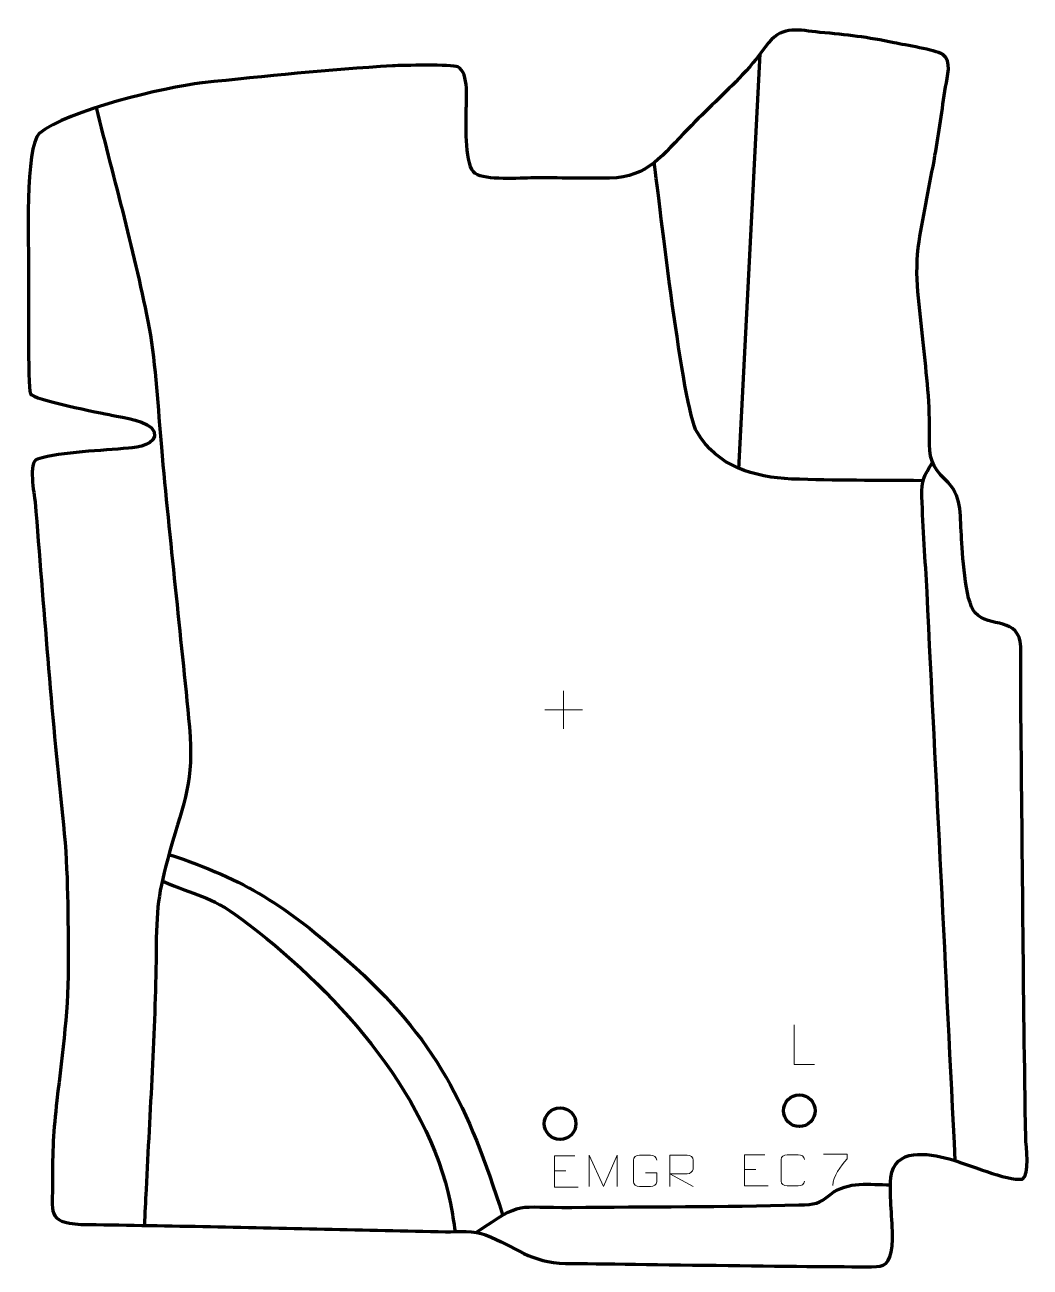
# Model space of a CAD drawing. Header units: millimetres. Extents: x -573 to 62, y 155 to 940.
import ezdxf

# ---------------------------------------------------------------- set-up
doc = ezdxf.new("R2010")
doc.units = ezdxf.units.MM
doc.header["$MEASUREMENT"] = 0
doc.layers.add('layer 1', color=7, linetype='Continuous')
doc.layers.add('layer 2', color=7, linetype='Continuous')

msp = doc.modelspace()

# ---------------------------------------------------------------- linework, layer by layer
at = {"layer": 'layer 1', "color": 140, "lineweight": 158}
msp.add_open_spline([(-122.3891, 659.3022), (-122.3891, 659.3022), (-108.9973, 921.5869), (-108.9973, 921.5869)], degree=3, dxfattribs=at)
for points, knots in [([(-528.35, 887.7122), (-517.2226, 841.8752), (-503.6027, 794.5705), (-494.9425, 748.3993), (-494.9425, 748.3993), (-490.5509, 724.4507), (-489.3823, 697.6531), (-487.1984, 673.1791), (-487.1984, 673.1791), (-481.8709, 614.3056), (-475.1606, 555.4466), (-469.4383, 496.5683), (-469.4383, 496.5683), (-466.5215, 461.6069), (-472.595, 450.9268), (-481.7723, 418.2867), (-481.7723, 418.2867), (-489.4488, 390.9843), (-490.3072, 381.7378), (-490.521, 353.3711), (-490.521, 353.3711), (-490.9883, 304.1096), (-494.531, 253.7205), (-496.8688, 204.3941), (-496.8688, 204.3941), (-497.2254, 196.8705), (-497.582, 189.3469), (-497.9386, 181.8233)], [0, 0, 0, 0, 0.125, 0.125, 0.125, 0.125, 0.25, 0.25, 0.25, 0.25, 0.375, 0.375, 0.375, 0.375, 0.5, 0.5, 0.5, 0.5, 0.625, 0.625, 0.625, 0.625, 0.75, 0.75, 0.75, 0.75, 1, 1, 1, 1]), ([(-7.1372, 652.0103), (-34.3423, 652.3609), (-62.0461, 652.0047), (-89.1764, 653.0978), (-89.1764, 653.0978), (-112.8137, 654.1879), (-136.1644, 660.9301), (-148.8666, 682.6325), (-148.8666, 682.6325), (-158.1359, 698.4697), (-172.225, 826.0117), (-175.9628, 852.878)], [0, 0, 0, 0, 0.25, 0.25, 0.25, 0.25, 0.5, 0.5, 0.5, 0.5, 1, 1, 1, 1]), ([(14.2214, 222.6454), (8.2678, 342.329), (2.3142, 462.0126), (-3.6395, 581.6962), (-3.6395, 581.6962), (-4.6438, 601.6108), (-6.238, 622.0939), (-6.8056, 641.94), (-6.8056, 641.94), (-7.1079, 652.5099), (-5.8243, 654.8389), (-0.0892, 663.4327)], [0, 0, 0, 0, 0.25, 0.25, 0.25, 0.25, 0.5, 0.5, 0.5, 0.5, 1, 1, 1, 1]), ([(-482.384, 416.097), (-432.8416, 399.386), (-409.2043, 384.0214), (-369.5757, 349.0715), (-369.5757, 349.0715), (-312.9714, 299.1502), (-293.5049, 256.7904), (-271.6418, 188.4114)], [0, 0, 0, 0, 0.33333333, 0.33333333, 0.33333333, 0.33333333, 1, 1, 1, 1]), ([(-486.6428, 399.2879), (-465.3402, 389.7937), (-457.3072, 390.7217), (-436.7727, 375.4405), (-436.7727, 375.4405), (-379.978, 333.1754), (-318.8677, 266.8888), (-304.5268, 195.5493), (-304.5268, 195.5493), (-303.4386, 189.6951), (-302.6099, 183.767), (-301.6145, 177.8893)], [0, 0, 0, 0, 0.25, 0.25, 0.25, 0.25, 0.5, 0.5, 0.5, 0.5, 1, 1, 1, 1]), ([(-288.3093, 177.3805), (-258.2812, 197.954), (-263.6054, 192.7547), (-227.9981, 193.1811), (-227.9981, 193.1811), (-180.3181, 193.7388), (-132.1559, 193.4672), (-84.5509, 194.7465), (-84.5509, 194.7465), (-73.9947, 195.0302), (-72.3744, 195.2519), (-64.5413, 201.4068), (-64.5413, 201.4068), (-53.4046, 210.1574), (-39.9166, 207.3315), (-26.7155, 207.5076)], [0, 0, 0, 0, 0.2, 0.2, 0.2, 0.2, 0.4, 0.4, 0.4, 0.4, 0.6, 0.6, 0.6, 0.6, 1, 1, 1, 1])]:
    msp.add_open_spline(points, degree=3, knots=knots, dxfattribs=at)
at = {"layer": 'layer 1', "color": 250, "lineweight": 9}
for points in [[(-233.1167, 519.3146), (-233.1167, 519.3146), (-233.1167, 495.3367), (-233.1167, 495.3367)], [(-245.1056, 507.3256), (-245.1056, 507.3256), (-221.1277, 507.3256), (-221.1277, 507.3256)], [(-238.8353, 216.2616), (-238.8353, 216.2616), (-231.6672, 216.2616), (-231.6672, 216.2616)], [(-118.8353, 217.0534), (-118.8353, 217.0534), (-111.6672, 217.0534), (-111.6672, 217.0534)]]:
    msp.add_open_spline(points, degree=3, dxfattribs=at)
for points, knots in [([(-74.6585, 283.4527), (-74.6585, 283.4527), (-87.6076, 283.4527), (-87.6076, 283.4527), (-87.6076, 283.4527), (-87.6076, 283.4527), (-87.6076, 308.4063), (-87.6076, 308.4063)], [0, 0, 0, 0, 0.33333333, 0.33333333, 0.33333333, 0.33333333, 1, 1, 1, 1]), ([(-225.9614, 225.6684), (-225.9614, 225.6684), (-238.8353, 225.6684), (-238.8353, 225.6684), (-238.8353, 225.6684), (-238.8353, 225.6684), (-238.8353, 205.9091), (-238.8353, 205.9091), (-238.8353, 205.9091), (-238.8353, 205.9091), (-223.9695, 205.9091), (-223.9695, 205.9091)], [0, 0, 0, 0, 0.25, 0.25, 0.25, 0.25, 0.5, 0.5, 0.5, 0.5, 1, 1, 1, 1]), ([(-216.9723, 206.3804), (-216.9723, 206.3804), (-216.9723, 226.1432), (-216.9723, 226.1432), (-216.9723, 226.1432), (-216.9723, 226.1432), (-208.0472, 206.3804), (-208.0472, 206.3804), (-208.0472, 206.3804), (-208.0472, 206.3804), (-199.2873, 226.1427), (-199.2873, 226.1427), (-199.2873, 226.1427), (-199.2873, 226.1427), (-199.2873, 206.3804), (-199.2873, 206.3804)], [0, 0, 0, 0, 0.2, 0.2, 0.2, 0.2, 0.4, 0.4, 0.4, 0.4, 0.6, 0.6, 0.6, 0.6, 1, 1, 1, 1]), ([(-181.4123, 215.0809), (-181.4123, 215.0809), (-174.2442, 215.0809), (-174.2442, 215.0809), (-174.2442, 215.0809), (-174.2442, 215.0809), (-174.2442, 209.4049), (-174.2442, 209.4049), (-174.2442, 209.4049), (-174.3839, 207.5652), (-176.0611, 206.3936), (-178.2089, 206.385), (-178.2089, 206.385), (-180.5407, 206.3853), (-182.8727, 206.3853), (-185.2042, 206.385), (-185.2042, 206.385), (-187.1291, 206.3015), (-189.1013, 207.7938), (-189.0901, 209.3912), (-189.0901, 209.3912), (-189.0897, 213.9601), (-189.0897, 218.5288), (-189.0901, 223.0972), (-189.0901, 223.0972), (-189.0859, 224.7903), (-187.3391, 226.1516), (-185.1868, 226.141), (-185.1868, 226.141), (-182.8611, 226.141), (-180.535, 226.141), (-178.2089, 226.141), (-178.2089, 226.141), (-176.2622, 226.169), (-174.2708, 224.988), (-174.2442, 223.0577)], [0, 0, 0, 0, 0.1, 0.1, 0.1, 0.1, 0.2, 0.2, 0.2, 0.2, 0.3, 0.3, 0.3, 0.3, 0.4, 0.4, 0.4, 0.4, 0.5, 0.5, 0.5, 0.5, 0.6, 0.6, 0.6, 0.6, 0.7, 0.7, 0.7, 0.7, 0.8, 0.8, 0.8, 0.8, 1, 1, 1, 1]), ([(-165.9992, 206.382), (-165.9992, 206.382), (-165.9992, 226.1412), (-165.9992, 226.1412), (-165.9992, 226.1412), (-162.4044, 226.1412), (-158.8089, 226.1412), (-155.2137, 226.1412), (-155.2137, 226.1412), (-152.8884, 226.1114), (-151.3311, 224.9316), (-151.3352, 223.0577), (-151.3352, 223.0577), (-151.3356, 221.4459), (-151.3356, 219.0233), (-151.3352, 217.4111), (-151.3352, 217.4111), (-151.3417, 215.9261), (-153.154, 214.3885), (-155.1635, 214.3734), (-155.1635, 214.3734), (-155.1635, 214.3734), (-165.9992, 214.3734), (-165.9992, 214.3734), (-165.9992, 214.3734), (-165.9992, 214.3734), (-151.3445, 206.382), (-151.3445, 206.382)], [0, 0, 0, 0, 0.125, 0.125, 0.125, 0.125, 0.25, 0.25, 0.25, 0.25, 0.375, 0.375, 0.375, 0.375, 0.5, 0.5, 0.5, 0.5, 0.625, 0.625, 0.625, 0.625, 0.75, 0.75, 0.75, 0.75, 1, 1, 1, 1]), ([(-105.9614, 226.4602), (-105.9614, 226.4602), (-118.8353, 226.4602), (-118.8353, 226.4602), (-118.8353, 226.4602), (-118.8353, 226.4602), (-118.8353, 206.701), (-118.8353, 206.701), (-118.8353, 206.701), (-118.8353, 206.701), (-103.9695, 206.701), (-103.9695, 206.701)], [0, 0, 0, 0, 0.25, 0.25, 0.25, 0.25, 0.5, 0.5, 0.5, 0.5, 1, 1, 1, 1]), ([(-80.9794, 209.724), (-81.1192, 207.8843), (-82.7964, 206.7127), (-84.9441, 206.7041), (-84.9441, 206.7041), (-87.276, 206.7044), (-89.6079, 206.7044), (-91.9394, 206.7041), (-91.9394, 206.7041), (-93.8644, 206.6207), (-95.8365, 208.1129), (-95.8253, 209.7103), (-95.8253, 209.7103), (-95.8249, 214.2793), (-95.8249, 218.8479), (-95.8253, 223.4163), (-95.8253, 223.4163), (-95.8211, 225.1093), (-94.0744, 226.4707), (-91.922, 226.4601), (-91.922, 226.4601), (-89.5963, 226.4601), (-87.2702, 226.4601), (-84.9441, 226.4601), (-84.9441, 226.4601), (-82.9975, 226.4882), (-81.0061, 225.3071), (-80.9794, 223.3769)], [0, 0, 0, 0, 0.125, 0.125, 0.125, 0.125, 0.25, 0.25, 0.25, 0.25, 0.375, 0.375, 0.375, 0.375, 0.5, 0.5, 0.5, 0.5, 0.625, 0.625, 0.625, 0.625, 0.75, 0.75, 0.75, 0.75, 1, 1, 1, 1]), ([(-68.9334, 226.7846), (-68.9334, 226.7846), (-54.1173, 226.7846), (-54.1173, 226.7846), (-54.1173, 226.7846), (-54.1176, 225.7951), (-54.1176, 224.8057), (-54.1173, 223.816), (-54.1173, 223.816), (-58.1117, 219.0673), (-63.0269, 212.8642), (-63.0269, 207.0214)], [0, 0, 0, 0, 0.25, 0.25, 0.25, 0.25, 0.5, 0.5, 0.5, 0.5, 1, 1, 1, 1])]:
    msp.add_open_spline(points, degree=3, knots=knots, dxfattribs=at)
at = {"layer": 'layer 2', "color": 250, "lineweight": 200}
for centre in [(-84.2633, 254.2071), (-235.3405, 246.005)]:
    msp.add_ellipse(centre, major_axis=(0, 10), ratio=1, dxfattribs=at)
at = {"layer": 'layer 2', "color": 242, "lineweight": 158}
msp.add_open_spline([(-461.4711, 903.24), (-421.6224, 907.5323), (-381.2268, 911.5204), (-341.2343, 914.0325), (-341.2343, 914.0325), (-335.0433, 914.2692), (-303.5928, 914.9508), (-299.9832, 913.2698), (-299.9832, 913.2698), (-292.5818, 909.8232), (-294.7103, 891.2197), (-294.686, 883.9065), (-294.686, 883.9065), (-294.6908, 875.7998), (-295.7263, 850.6503), (-288.9125, 845.9093), (-288.9125, 845.9093), (-282.5935, 841.5126), (-260.7568, 843.1903), (-252.1505, 843.2274), (-252.1505, 843.2274), (-236.1933, 843.2874), (-220.0103, 842.8811), (-204.122, 843.0751), (-204.122, 843.0751), (-179.1057, 843.7986), (-170.8183, 857.9137), (-154.4566, 874.3033), (-154.4566, 874.3033), (-143.1833, 885.5958), (-131.3502, 896.858), (-120.2787, 908.2425), (-120.2787, 908.2425), (-113.3402, 915.3772), (-109.5833, 920.879), (-103.7404, 928.5909), (-103.7404, 928.5909), (-93.8599, 939.8704), (-84.9847, 936.3285), (-71.3196, 935.1391), (-71.3196, 935.1391), (-53.917, 933.6245), (-41.4867, 932.1033), (-24.2833, 928.4915), (-24.2833, 928.4915), (-17.549, 927.0777), (1.4519, 924.2222), (6.0641, 921.255), (6.0641, 921.255), (12.4118, 917.1714), (9.1448, 907.1894), (8.1032, 900.7302), (8.1032, 900.7302), (5.7787, 886.0552), (4.0944, 872.0216), (1.4081, 857.2725), (1.4081, 857.2725), (-1.8732, 839.2974), (-5.6881, 820.9705), (-8.6253, 803.0041), (-8.6253, 803.0041), (-12.0449, 782.086), (-8.1169, 760.3953), (-6.0423, 739.3677), (-6.0423, 739.3677), (-3.9424, 718.4529), (-1.5748, 700.4052), (-2.0507, 679.1782), (-2.0507, 679.1782), (-2.3253, 666.9321), (-0.9048, 660.9382), (7.9246, 652.8261), (7.9246, 652.8261), (18.8205, 642.2061), (17.0063, 631.8096), (18.0724, 617.5552), (18.0724, 617.5552), (18.8549, 606.7554), (20.0166, 576.154), (26.765, 568.6851), (26.765, 568.6851), (35.9411, 558.5294), (54.8452, 566.5816), (55.5357, 547.0757), (55.5357, 547.0757), (55.869, 535.5194), (55.4237, 523.4409), (55.5619, 511.7208), (55.5619, 511.7208), (56.6356, 420.2361), (57.1302, 328.6043), (58.7326, 237.145), (58.7326, 237.145), (58.8226, 232.0068), (61.5122, 213.5287), (56.5712, 211.0928), (56.5712, 211.0928), (47.015, 209.6395), (21.8096, 220.7942), (10.3127, 223.7939), (10.3127, 223.7939), (-3.2691, 227.3376), (-24.0399, 231.1663), (-26.5224, 211.9895), (-26.5224, 211.9895), (-27.4198, 198.0591), (-25.2994, 186.7379), (-25.4685, 173.2013), (-25.4685, 173.2013), (-25.6325, 160.0687), (-29.0365, 155.83), (-35.563, 155.7627), (-35.563, 155.7627), (-66.0238, 155.4485), (-189.6625, 157.389), (-231.9012, 157.8334), (-231.9012, 157.8334), (-253.7325, 158.063), (-263.5921, 168.4545), (-282.3918, 175.9001), (-282.3918, 175.9001), (-289.4512, 178.696), (-299.8727, 177.7338), (-307.6642, 177.8559), (-307.6642, 177.8559), (-333.1429, 178.2549), (-358.6339, 178.9088), (-384.1098, 179.4978), (-384.1098, 179.4978), (-435.4885, 180.6692), (-486.6561, 181.7146), (-538.0459, 182.4687), (-538.0459, 182.4687), (-560.0445, 183.9082), (-555.8223, 190.2199), (-555.9607, 209.2931), (-555.9607, 209.2931), (-556.0856, 228.1268), (-555.3771, 241.8943), (-553.2027, 260.632), (-553.2027, 260.632), (-549.5253, 292.0388), (-545.6422, 319.119), (-546.0181, 351.0555), (-546.0181, 351.0555), (-546.2788, 382.3069), (-546.1257, 409.4819), (-549.6398, 440.7945), (-549.6398, 440.7945), (-556.9092, 506.6656), (-561.4111, 572.6805), (-566.9745, 638.696), (-566.9745, 638.696), (-567.4917, 643.6822), (-571.4484, 663.7357), (-565.4924, 665.7074), (-565.4924, 665.7074), (-549.4998, 670.3545), (-525.101, 670.915), (-507.9331, 672.5788), (-507.9331, 672.5788), (-502.4984, 673.1226), (-489.4219, 674.4938), (-491.7374, 682.9057), (-491.7374, 682.9057), (-494.913, 690.2343), (-511.3992, 691.7985), (-518.6003, 693.3894), (-518.6003, 693.3894), (-525.162, 694.8104), (-568.5239, 703.2852), (-569.86, 706.9207), (-569.86, 706.9207), (-571.7942, 712.1837), (-571.0043, 772.0801), (-571.0239, 784.104), (-571.0239, 784.104), (-571.0872, 798.5374), (-573.4212, 863.5497), (-564.2804, 871.2298), (-564.2804, 871.2298), (-546.8263, 885.8944), (-485.2027, 900.4281), (-461.4711, 903.24)], degree=3, knots=[0, 0, 0, 0, 0.0212766, 0.0212766, 0.0212766, 0.0212766, 0.04255319, 0.04255319, 0.04255319, 0.04255319, 0.06382979, 0.06382979, 0.06382979, 0.06382979, 0.08510638, 0.08510638, 0.08510638, 0.08510638, 0.10638298, 0.10638298, 0.10638298, 0.10638298, 0.12765957, 0.12765957, 0.12765957, 0.12765957, 0.14893617, 0.14893617, 0.14893617, 0.14893617, 0.17021277, 0.17021277, 0.17021277, 0.17021277, 0.19148936, 0.19148936, 0.19148936, 0.19148936, 0.21276596, 0.21276596, 0.21276596, 0.21276596, 0.23404255, 0.23404255, 0.23404255, 0.23404255, 0.25531915, 0.25531915, 0.25531915, 0.25531915, 0.27659574, 0.27659574, 0.27659574, 0.27659574, 0.29787234, 0.29787234, 0.29787234, 0.29787234, 0.31914894, 0.31914894, 0.31914894, 0.31914894, 0.34042553, 0.34042553, 0.34042553, 0.34042553, 0.36170213, 0.36170213, 0.36170213, 0.36170213, 0.38297872, 0.38297872, 0.38297872, 0.38297872, 0.40425532, 0.40425532, 0.40425532, 0.40425532, 0.42553191, 0.42553191, 0.42553191, 0.42553191, 0.44680851, 0.44680851, 0.44680851, 0.44680851, 0.46808511, 0.46808511, 0.46808511, 0.46808511, 0.4893617, 0.4893617, 0.4893617, 0.4893617, 0.5106383, 0.5106383, 0.5106383, 0.5106383, 0.53191489, 0.53191489, 0.53191489, 0.53191489, 0.55319149, 0.55319149, 0.55319149, 0.55319149, 0.57446809, 0.57446809, 0.57446809, 0.57446809, 0.59574468, 0.59574468, 0.59574468, 0.59574468, 0.61702128, 0.61702128, 0.61702128, 0.61702128, 0.63829787, 0.63829787, 0.63829787, 0.63829787, 0.65957447, 0.65957447, 0.65957447, 0.65957447, 0.68085106, 0.68085106, 0.68085106, 0.68085106, 0.70212766, 0.70212766, 0.70212766, 0.70212766, 0.72340426, 0.72340426, 0.72340426, 0.72340426, 0.74468085, 0.74468085, 0.74468085, 0.74468085, 0.76595745, 0.76595745, 0.76595745, 0.76595745, 0.78723404, 0.78723404, 0.78723404, 0.78723404, 0.80851064, 0.80851064, 0.80851064, 0.80851064, 0.82978723, 0.82978723, 0.82978723, 0.82978723, 0.85106383, 0.85106383, 0.85106383, 0.85106383, 0.87234043, 0.87234043, 0.87234043, 0.87234043, 0.89361702, 0.89361702, 0.89361702, 0.89361702, 0.91489362, 0.91489362, 0.91489362, 0.91489362, 0.93617021, 0.93617021, 0.93617021, 0.93617021, 0.95744681, 0.95744681, 0.95744681, 0.95744681, 1, 1, 1, 1], dxfattribs=at)

doc.saveas('drawing.dxf')
